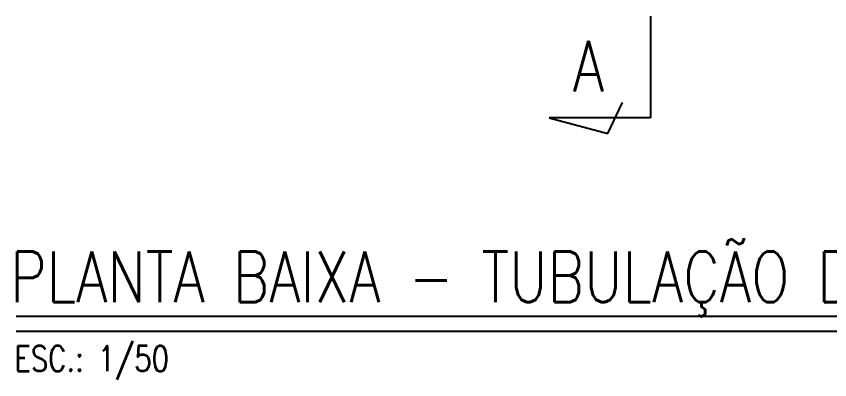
# Model space of a CAD drawing. Header units: millimetres. Extents: x -312439 to 477422, y -331570 to 212570.
# Drawn here: x 358304 to 362312, y 135218 to 137008 of the extents above; entities that cross this region are included whole.
import ezdxf
from ezdxf.enums import TextEntityAlignment as Align

# ---------------------------------------------------------------- set-up
doc = ezdxf.new("R2010")
doc.units = ezdxf.units.MM
for name, color, linetype in [('1', 7, 'Continuous'), ('2', 2, 'Continuous'), ('4', 4, 'Continuous')]:
    doc.layers.add(name, color=color, linetype=linetype)
doc.styles.add('ROMANS', font='romans.shx', dxfattribs={"height": 187.5})

msp = doc.modelspace()

# ---------------------------------------------------------------- linework, layer by layer
at = {"layer": '1', "color": 1}
msp.add_line((358303.616, 135456.291), (365533.871, 135456.291), dxfattribs=at)
at = {"layer": '2', "color": 2, "linetype": 'Continuous'}
for p, q in [((361429.339, 137008.221), (361429.339, 136508.221)), ((361219.117, 136430.575), (361290.297, 136583.221)), ((360929.339, 136508.221), (361219.117, 136430.575)), ((361429.339, 136508.221), (360929.339, 136508.221))]:
    msp.add_line(p, q, dxfattribs=at)
at = {"layer": '2', "color": 2}
msp.add_line((358303.616, 135531.291), (365533.871, 135531.291), dxfattribs=at)

# ---------------------------------------------------------------- texts
at = {"layer": '2', "color": 2, "style": 'ROMANS', "width": 0.8}
for s, p in [('A', (361046.451, 136762.824)), ('PLANTA BAIXA - TUBULAÇÃO DE AGUA GELADA', (358273.102, 135724.993))]:
    msp.add_text(s, height=250, dxfattribs=at).set_placement(p, align=Align.MIDDLE_LEFT)
at = {"layer": '4', "color": 4, "style": 'ROMANS', "width": 0.8}
msp.add_text('ESC.: 1/50', height=125, dxfattribs=at).set_placement((358293.616, 135321.934), align=Align.MIDDLE_LEFT)

doc.saveas('drawing.dxf')
